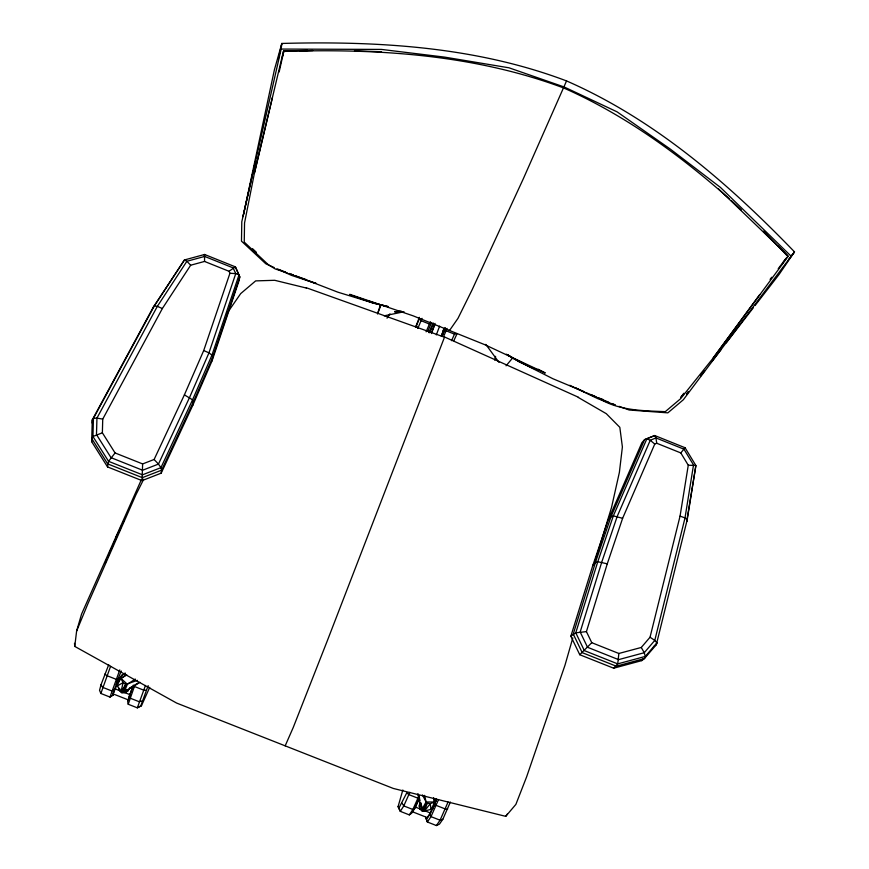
<?xml version="1.0" encoding="UTF-8"?>
<svg xmlns="http://www.w3.org/2000/svg" width="869" height="869" viewBox="0 0 869 869"><rect width="100%" height="100%" fill="white"/><g stroke="black" fill="none" stroke-linecap="round" stroke-linejoin="round"><path stroke-width="1.3" d="M142.635 463.927L115.077 452.955L102.368 432.805L102.738 419.119L162.351 308.538L190.669 265.219L204.541 261.439L229.014 271.28L229.937 273.268L203.715 350.544L184.391 394.863L154.117 459.484L142.635 463.927L142.027 480.633L107.539 466.914L91.68 441.691L91.734 438.552L92.94 436.51L93.45 418.358L154.248 306.04L184.467 259.95L204.584 254.476L235.39 266.87L239.801 276.918L239.051 280.698L212.025 360.917L192.766 405.356L161.189 473.16L142.027 480.633M425.495 811.059L422.008 811.168L420.085 809.039L419.216 806.019L419.933 802.674M92.212 423.105L92.266 419.89L153.063 307.583L184.467 259.95L186.878 261.276L190.669 265.219M204.541 261.439L204.584 254.476L204.291 255.562M91.68 441.691L92.266 419.89L93.45 418.358L96.948 418.098L102.738 419.119M107.539 466.914L108.56 461.32L115.077 452.955M618.858 653.477L641.279 647.459L650.034 637.238L680.058 516.11L688.27 465.219L680.807 452.934L656.725 443.244L654.759 444.07L622.617 518.304L607.268 563.829L586.423 631.622L591.767 642.691L618.858 653.477L617.718 663.883L613.666 668.207L579.753 654.726L570.857 636.206L592.897 565.176L608.387 519.608L641.919 442.647L644.559 439.66L654.748 435.543L685.054 447.731L695.884 465.523L687.216 519.716L656.334 644.635L644.429 658.583L641.691 660.636L613.666 668.207M420.085 809.039L421.834 807.638L420.596 804.9L420.77 802.913M119.509 690.67L114.578 688.606L113.1 693.907L128.286 699.882L129.85 694.624L124.951 692.691L121.834 692.962L119.509 690.67L119.716 688.65M141.397 479.612L81.545 614.144L76.613 631.057L74.756 646.417L176.635 703.075L393.299 788.444L505.725 816.349L515.882 804.379L526.592 776.929L564.98 665.23L572.823 637.879M274.159 267.554L265.773 263.752L241.484 241.147L241.788 221.769L281.154 49.066L281.828 43.45C377.787 40.897 475.93 46.611 566.545 80.926C654.607 119.477 728.32 183.348 794.494 251.869L778.961 274.615L755.052 305.551M127.678 691.192L127.873 689.595L125.082 690.768L124.854 692.778L127.678 691.192L129.579 688.291M161.189 473.16L161.591 470.183L193.309 402.086L212.655 357.463L239.801 276.918L235.39 266.87L229.014 271.28M192.766 405.356L193.309 402.086L192.57 399.816L184.391 394.863M212.025 360.917L212.655 357.463L211.949 355.149L208.962 352.847L203.715 350.544M272.442 97.35L254.378 173.333L244.547 222.964L244.243 242.093L268.325 264.719L275.245 268.966L287.357 272.909M125.266 673.41L121.812 675.365L121.008 676.842L120.976 678.439L123.105 682.654L125.744 684.392L124.028 692.224L122.431 692.3L121.03 691.637L116.392 684.229L117.163 681.253L121.812 675.365L125.158 673.062M494.765 360.135L495.591 356.323M253.39 170.367L243.027 216.642L274.408 69.759L281.828 43.45L278.276 59.32M253.976 167.728L255.171 162.438M279.145 71.975L283.902 50.891L307.648 50.424M419.119 799.111L414.893 808.235L411.656 813.199L409.332 814.894L400.305 811.342L398.089 806.584L402.836 789.997M254.378 173.333L283.392 51.456L283.902 50.891L294.754 50.989M282.284 57.267L283.902 50.891M422.443 794.929L426.092 801.957L427.19 803.152L430.253 803.673L431.067 809.734L436.097 799.23L432.74 808.843L424.42 811.114L422.964 810.647L421.856 809.517L417.772 794.07M108.723 664.698L101.054 684.653L99.544 690.323L100.869 693.473L109.983 697.068L113.622 694.581L109.983 697.068L119.781 669.923M100.869 693.473L110.58 666.295M121.812 675.365L117.033 686.032L123.105 682.654L121.03 691.637L125.744 684.392L137.454 680.362M441.778 336.325L443.874 328.591M434.174 806.15L436.097 799.23M112.459 695.406L118.26 678.624M594.613 562.743L611.515 507.485L619.38 472.388L622.389 446.959L619.825 427.331L606.29 413.677L578.233 397.426M132.838 686.325L127.656 701.392L128.221 704.248L137.335 707.833L141.528 705.574L149.729 687.346M128.221 704.248L134.391 686.477L133.283 685.141M140.561 706.464L148.175 685.63M650.034 637.238L654.781 640.41L656.877 642.875L656.334 644.635L653.553 646.742M377.483 313.763L380.394 305.117M441.941 336.336L444.548 328.656M441.941 336.401L444.982 327.667M424.55 795.363L426.092 801.957L421.856 809.517L427.19 803.152L424.42 811.114L430.253 803.673L434.619 802.033L435.673 800.849L432.74 808.843L434.619 802.033L433.827 798.057M441.55 336.205L444.276 328.569M441.246 336.086L444.048 328.471M129.85 694.624L132.631 687.151M436.325 334.891L439.605 326.147M377.646 313.742L380.959 305.062L384.815 305.769M431.415 333.577L434.804 324.756M419.347 317.326L415.654 327.211L419.488 318.597L421.096 320.694L429.449 324.061L431.306 323.355M566.545 80.926L523.388 178.612L472.16 289.714L457.996 318.326L449.653 330.296L448.98 330.274M448.067 802.011L440.083 820.206L436.39 825.55L427.363 821.998L425.712 817.457L427.363 821.998L431.002 816.632L438.519 799.599M436.39 825.55L439.453 824.138L442.842 819.25L450.37 802.054M443.06 333.457L444.005 331.002M418.967 795.917L412.862 809.484L409.332 814.894M435.293 802.163L436.227 799.773M426.679 819.109L430.003 814.188L436.596 799.306M409.853 792.332L403.781 805.911L400.305 811.342L398.089 806.584M431.589 332.197L435.076 323.409M76.613 631.057L87.965 603.607L135.944 494.711L143.733 479.188M145.471 685.445L137.335 707.833L141.528 705.574M121.269 670.987L117.956 679.113L115.979 679.232L106.778 675.604L104.932 673.975M422.062 318.347L417.804 328.417L416.479 325.669M430.416 321.715L426.114 331.762L428.243 330.405L431.621 322.518M105.116 563.231L106.67 559.473M107.713 556.975L121.378 526.038M429.123 332.664L433.175 322.91M447.133 328.439L443.701 336.26M122.431 692.3L125.744 684.392M135.336 679.069L127.395 684.272L124.028 692.224L139.996 682.306M113.633 692.669L116.261 686.467M442.082 335.966L445.515 328.113M451.522 340.691L454.509 334.141L457.04 333.718L453.835 340.702M398.871 808.17L406.757 792.897L408.951 794.657L418.054 798.242L419.64 797.97M419.13 798.6L415.241 807.019L430.34 812.96L432.023 809.365M433.294 324.126L429.199 332.664L431.6 327.939M122.562 523.616L123.746 521.183M116.033 536.944L121.454 526.093M285.173 745.841L293.211 727.559L327.374 640.616L444.493 337.194L305.931 287.617M422.964 810.647L427.19 803.152M387.02 318.163L389.953 313.807M430.34 812.96L427.222 817.577L412.199 811.668M619.01 406.344L629.199 410.016L667.848 412.851L683.349 399.74L794.494 251.869L788.77 259.407M505.725 816.349L507.366 813.971M226.939 313.492L240.691 293.603L255.649 280.893L274.702 280.296L306.312 288.03M782.545 263.307L786.434 257.908M597.405 397.459C617.783 410.646 641.876 410.689 665.285 411.645L680.601 398.719L712.797 358.528L759.702 294.634M712.797 358.528L788.009 256.54L778.624 246.209M770.097 279.405L771.726 277.254M778.233 268.662L785.554 258.984M688.259 391.919L686.629 394.081L688.281 391.952M700.523 375.766L702.152 373.605M153.063 307.583L154.248 306.04L157.343 306.355L162.351 308.538M700.653 375.951L704.77 370.618M712.189 361.015L721.259 349.284M726.202 342.886L753.401 307.68M680.807 452.934L685.054 447.731L684.175 448.567M506.073 365.806L512.569 358.039L523.529 363.264M641.691 660.636L643.386 658.648M656.877 642.875L645.298 656.432L644.429 658.583L616.262 666.197L582.197 652.641L573.247 634.044L595.363 562.699L610.907 516.936L644.559 439.66L654.748 435.543L655.943 437.922L656.725 443.244M117.163 681.253L121.008 676.842L116.392 684.229L120.976 678.439L126.516 674.55M591.767 642.691L579.753 654.726M608.387 519.608L610.907 516.936L613.329 515.893L622.617 518.304M592.897 565.176L595.363 562.699L597.785 561.711L607.268 563.829M570.857 636.206L575.778 632.806L586.423 631.622M419.216 806.019L420.596 804.9M124.723 690.855L127.026 689.399M414.893 808.235L412.862 809.484L403.781 805.911L402.043 803.184M126.765 674.931L120.976 678.439L127.395 684.272M124.745 690.931L127.059 689.562M129.383 688.194L138.649 682.719M114.045 689.769L111.699 690.898L102.52 687.281L101.054 684.653M442.842 819.25L440.083 820.206L431.002 816.632L430.003 814.188M102.368 432.805L92.94 436.51L108.56 461.32L142.494 474.822L160.939 467.652L192.57 399.816L211.949 355.149L239.04 274.821L235.76 273.605L229.937 273.268M142.288 700.892L139.214 701.728L130.046 698.122L129.318 695.776M384.174 315.827L404.031 311.754M401.272 311.221L394.58 311.819L401.185 311.406M688.27 465.219L695.884 465.523L686.673 521.498L687.216 519.716L685.011 517.924L680.058 516.11M283.392 51.456L312.731 50.532M281.154 49.066L381.437 49.414L444.678 57.126L509.049 67.815L564.209 86.998L617.077 111.851L670.227 149.033L720.499 187.465L791.366 256.431M447.665 809.017L445.362 809.006L436.26 805.422L434.793 803.944M300.174 51.032C389.138 49.207 479.786 56.572 563.72 87.986C624.93 114.99 679.547 154.736 729.46 198.903M426.092 801.957L434.619 802.033L433.555 798.1M354.443 50.826L381.534 51.738M146.285 690.268L143.581 690.105L134.391 686.477M307.257 280.339L337.889 292.19L373.92 303.227L388.454 306.627M349.588 294.852L373.92 303.227L388.356 306.692M315.805 283.446L291.539 275.386L278.938 269.727M369.466 301.25L380.959 305.062M349.772 294.298L413.057 315.805L484.848 344.711L545.254 372.986L538.063 369.195M307.311 280.307L316.283 283.392M306.529 279.72L295.091 275.734L306.029 279.872M352.303 295.688L373.92 303.227M615.187 404.965L597.753 398.632L569.771 385.293M599.534 398.274L603.249 399.61M277.015 268.803L285.412 272.04M289.019 273.431L293.82 275.288L290.996 274.093M454.509 334.141L446.155 330.785L445.221 328.96M597.59 397.567L608.734 402.206M612.449 403.759L614.926 404.791M585.532 392.397L596.351 397.046L591.441 394.798M444.244 336.857L578.537 397.296M506.312 354.183L519.173 361.689L537.553 370.107M507.822 354.976L519.173 361.689L533.924 368.532M575.723 387.889L584.326 391.876L552.847 378.71L519.173 361.689M508.202 355.16L512.569 358.039M654.759 444.07L650.262 440.268L646.862 438.802L613.329 515.893L597.785 561.711L575.778 632.806L584.348 650.609L617.718 663.883L645.298 656.432L644.255 652.717L641.279 647.459M731.437 200.706L741.311 209.744M252.542 248.697L256.388 252.314M718.587 188.964L787.987 255.758M763.634 231.121L788.009 256.54M154.117 459.484L158.451 464.089L160.939 467.652L161.591 470.183L142.331 477.668L107.669 463.883L91.734 438.552M485.804 344.385L498.98 362.373M118.423 687.542L119.477 690.54M418.152 794.005L419.999 800.403M420.737 802.967L421.856 806.812M74.506 643.277L74.756 646.417M96.948 418.098L96.481 434.587L111.026 457.67L142.603 470.238L158.451 464.089L189.594 397.405L208.962 352.847L235.76 273.605L233.12 267.88L204.671 256.431L186.878 261.276L157.343 306.355L96.948 418.098M693.516 464.926L685.011 517.924L654.781 640.41L644.255 652.717L618.587 659.636L587.542 647.286L580.177 631.991L601.761 562.091L617.229 516.349L650.262 440.268L655.943 437.922L683.936 449.175L693.516 464.926M683.892 393.364L680.633 397.665L683.914 393.364"/></g></svg>
